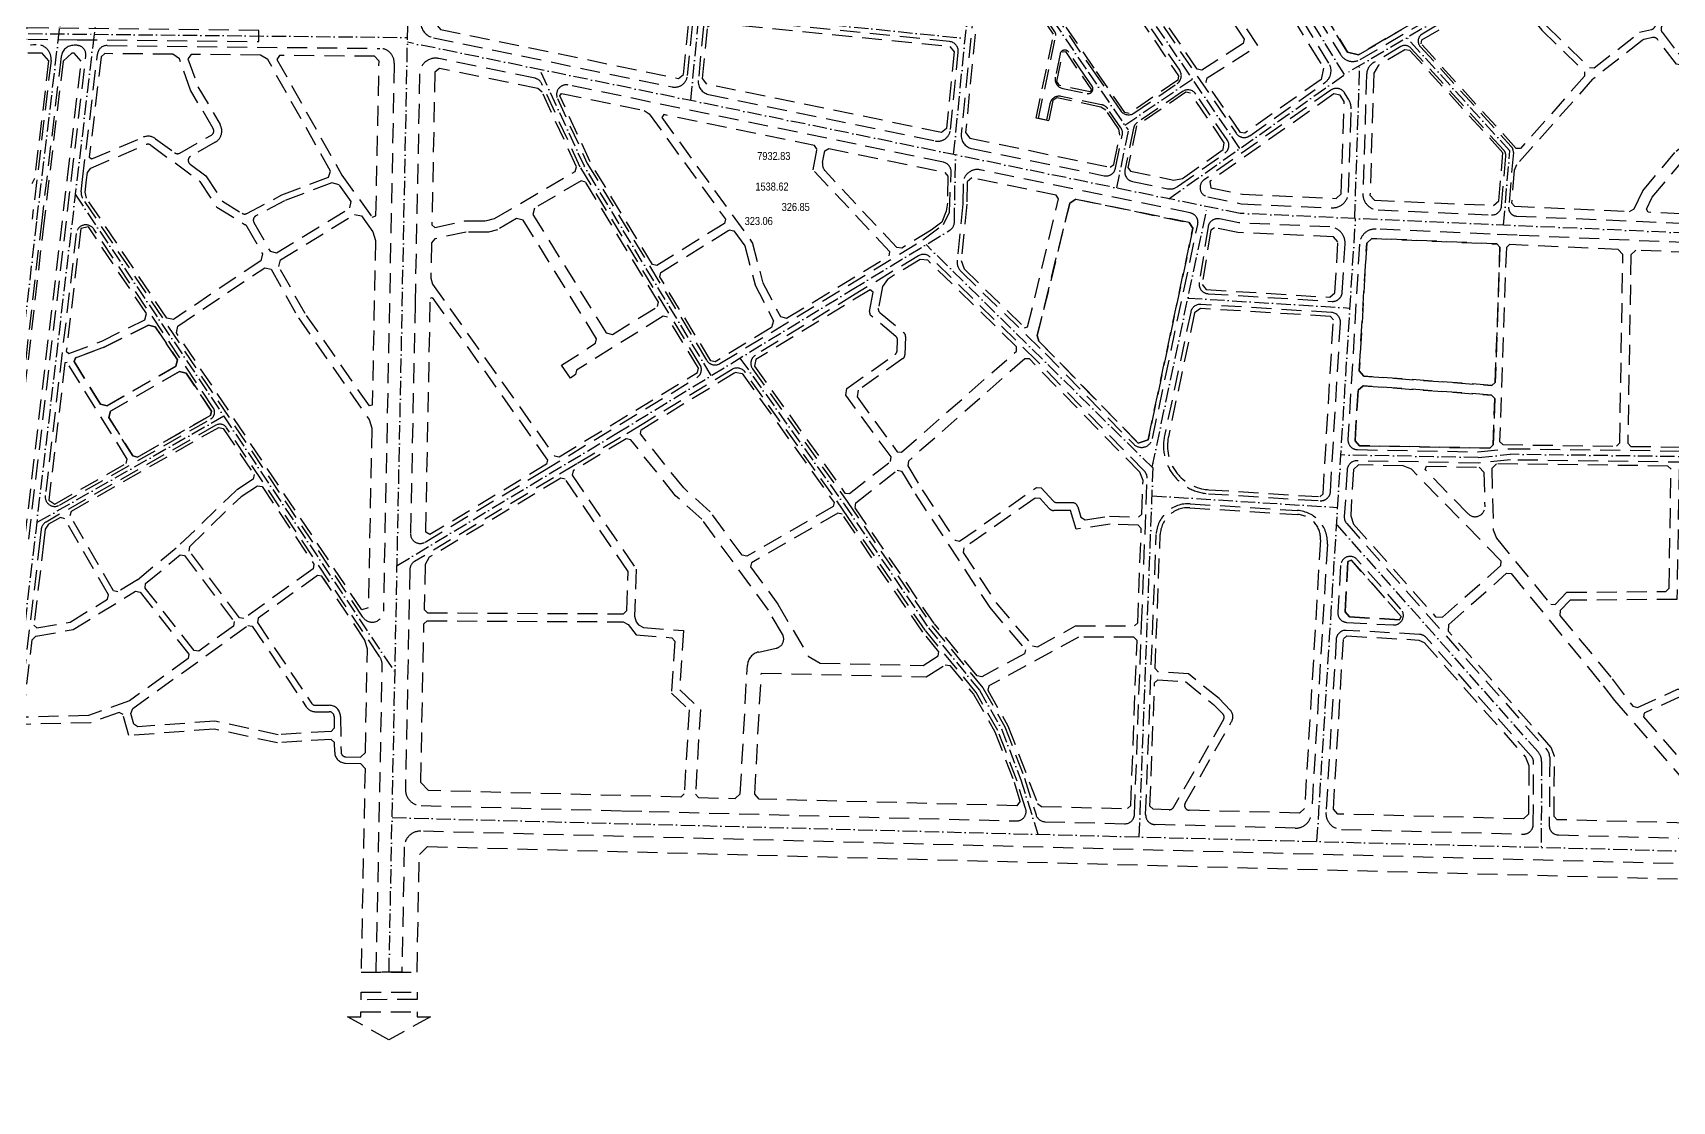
# Model space of a CAD drawing. Header units: metres. Extents: x 563371 to 571261, y 2062953 to 2068466.
# Drawn here: x 569713 to 570737, y 2065749 to 2066417 of the extents above; entities that cross this region are included whole.
import ezdxf
from ezdxf.enums import TextEntityAlignment as Align

# ---------------------------------------------------------------- set-up
doc = ezdxf.new("R2010")
doc.units = ezdxf.units.M
doc.linetypes.add('ACAD_ISO10W100', pattern=[18.5, 12, -3, 0.5, -3])
doc.linetypes.add('HIDDEN', pattern=[0.375, 0.25, -0.125])
for name, color, linetype in [('ghichieudai', 7, 'CONTINUOUS'), ('LogDg phu', 7, 'CONTINUOUS'), ('TimDg', 222, 'CONTINUOUS'), ('ViaHeSphu', 32, 'CONTINUOUS')]:
    doc.layers.add(name, color=color, linetype=linetype)
doc.styles.add('text', font='VHARIALN.ttf')

msp = doc.modelspace()

# ---------------------------------------------------------------- linework, layer by layer
at = {"layer": 'LogDg phu', "linetype": 'HIDDEN', "ltscale": 50}
for points in [[(570440.316, 2066482.374, -0.37088117), (570432.59, 2066483.614), (570369.848, 2066557.899), (570332.441, 2066614.372, -0.12542135), (570331.465, 2066617.17), (570303.485, 2066595.524, 0.39681589), (570302.843, 2066591.46), (570464.583, 2066354.386, 0.41909464), (570473.003, 2066352.868), (570520.043, 2066386.121, 0.39554209), (570522.516, 2066398.183), (570467.125, 2066488.29, 0.41421356), (570454.745, 2066491.244)], [(570951.855, 2066603.054, 0.44903033), (570945.295, 2066609.169), (570932.121, 2066607.93), (570914.381, 2066603.477), (570894.212, 2066593.017), (570836.878, 2066564.04), (570819.454, 2066556.818), (570704.352, 2066489.098), (570580.712, 2066416.355, 0.47600712), (570579.549, 2066408.681), (570636.463, 2066346.11, -0.20888845), (570637.746, 2066342.318), (570634.81, 2066308.117, 0.42638279), (570639.57, 2066302.694), (570934.247, 2066289.645, 0.42027524), (570944.686, 2066299.399)], [(570640.994, 2066513.666), (570635.105, 2066517.547), (570626.068, 2066535.389), (570626.478, 2066542.324), (570610.755, 2066573.365, 0.43853525), (570598.013, 2066576.966), (570478.794, 2066503.68, 0.41421356), (570475.84, 2066491.299), (570529.764, 2066403.578, 0.40725127), (570541.96, 2066400.513), (570657.805, 2066467.976, 0.39718396), (570660.138, 2066475.872)], [(570132.127, 2066497.534, 0.41277045), (570126.763, 2066504.082), (569963.407, 2066520.727, 0.43836601), (569956.8, 2066514.877), (569955.002, 2066424.054, 0.36159077), (569962.986, 2066414.061), (570112.176, 2066383.393, 0.4456509), (570121.75, 2066390.457)], [(570342.68, 2066520.647, 0.41641627), (570334.305, 2066522.197), (570309.932, 2066505.299, 0.21991631), (570307.379, 2066500.959), (570306.783, 2066494.933, 0.17611236), (570307.29, 2066492.946), (570374.68, 2066394.146), (570392.36, 2066368.551, 0.41252045), (570400.678, 2066367.004), (570427.672, 2066385.421, 0.41421356), (570429.247, 2066393.759)], [(569741.363, 2066419.877), (569709.709, 2066420.255, -0.255677), (569641.527, 2066458.625), (569637.076, 2066465.764), (569631.136, 2066462.06), (569635.588, 2066454.921, 0.255677), (569709.625, 2066413.256), (569740.404, 2066412.888), (569853.794, 2066411.725), (569853.865, 2066418.724)], [(570393.423, 2066353.197, 0.20459081), (570392.483, 2066357.815), (570384.225, 2066369.771, 0.19324624), (570380.496, 2066372.238), (570355.202, 2066377.437, 0.41421356), (570348.116, 2066372.768), (570346.022, 2066362.581), (570341.125, 2066363.588), (570351.784, 2066415.445, 0.20305848), (570351.324, 2066417.74), (570342.149, 2066431.191, 0.21232346), (570338.002, 2066433.755), (570307.388, 2066437.924, 0.42498379), (570300.607, 2066432.57), (570292.786, 2066353.585, 0.3840613), (570299.137, 2066344.961), (570382.099, 2066327.907, 0.41421356), (570389.185, 2066332.576)], [(570285.49, 2066411.713), (570138.335, 2066426.57, 0.41538769), (570131.76, 2066421.179), (570128.481, 2066387.344, 0.38346205), (570134.832, 2066378.736), (570276.485, 2066349.617, 0.44502496), (570286.057, 2066356.665), (570290.858, 2066405.152, 0.41364977)], [(570369.733, 2066390.751), (570359.954, 2066405.088, 0.66242958), (570354.537, 2066404.002), (570351.539, 2066389.42, 0.41421356), (570356.208, 2066382.335), (570371.427, 2066379.207, 0.67609998), (570374.499, 2066383.85)], [(570633.036, 2066340.065, 0.20888845), (570631.753, 2066343.857), (570573.738, 2066407.639, 0.35500702), (570567.503, 2066408.584), (570550.489, 2066398.574, 0.25724464), (570546.058, 2066391.104), (570543.691, 2066316.825, 0.41058325), (570553.243, 2066306.517), (570624.114, 2066303.378, 0.40214816), (570630.357, 2066308.859)], [(570129.527, 2066209.872), (570054.706, 2066333.246), (570030.7, 2066385.394, 0.2385355), (570026.457, 2066388.762), (569966.369, 2066401.114, 0.4688716), (569954.357, 2066391.517), (569951.52, 2066248.204), (569948.669, 2066104.152, 0.59003926), (569957.761, 2066098.892), (570031.344, 2066143.166), (570127.514, 2066201.634, 0.41389168)], [(570268.855, 2066287.725), (570281.73, 2066297.406), (570285.428, 2066305.017), (570286.449, 2066330.182, 0.36747196), (570281.662, 2066336.302), (570227.117, 2066347.515), (570047.128, 2066384.513, 0.61481244), (570040.47, 2066376.127), (570059.128, 2066335.595), (570133.785, 2066212.493, 0.41477816), (570142.036, 2066210.48)], [(570523.718, 2066381.371), (570444.523, 2066325.388, 0.65642584), (570446.779, 2066314.612), (570467.738, 2066310.303), (570524.27, 2066307.8, 0.41785111), (570534.707, 2066317.471), (570536.374, 2066369.778, 0.1456575), (570534.921, 2066375.295), (570532.307, 2066379.59, 0.43446002)], [(570457.47, 2066341.921, 0.40934927), (570458.963, 2066350.202), (570439.392, 2066378.889, 0.41421356), (570431.054, 2066380.464), (570402.936, 2066361.282, 0.19474669), (570400.44, 2066357.533), (570395.062, 2066331.368, 0.41421356), (570399.731, 2066324.283), (570421.735, 2066319.76, 0.20741898), (570427.964, 2066321.063)], [(570440.573, 2066297.475, 0.41589778), (570435.911, 2066304.594), (570304.694, 2066331.568, 0.46973546), (570293.883, 2066322.905), (570293.669, 2066310.253), (570290.178, 2066275.19, 0.22832368), (570292.855, 2066267.85), (570345.172, 2066216.904), (570400.399, 2066160.218, 0.59968253), (570412.261, 2066163.654)], [(570532.587, 2066285.264, 0.41848515), (570523.047, 2066295.842), (570466.255, 2066298.357), (570454.126, 2066300.85, 0.42744722), (570446.992, 2066295.916), (570441.451, 2066261.086, 0.44254934), (570447.005, 2066254.155), (570524.443, 2066249.348, 0.41514477), (570530.804, 2066254.984)], [(569825.402, 2066182.848), (569750.772, 2066294.489, 0.69686494), (569739.826, 2066291.86), (569720.414, 2066127.922, 0.61521992), (569729.341, 2066122.002), (569823.719, 2066175.724, 0.43539472)], [(570773.449, 2066249.091), (570772.016, 2066279.36, 0.38764822), (570766.288, 2066285.071), (570640.194, 2066290.654), (570623.209, 2066291.407), (570552.022, 2066294.559, 0.40995484), (570541.597, 2066285.157), (570534.405, 2066163.029, 0.42601342), (570540.283, 2066156.677), (570615.583, 2066155.269), (570635.647, 2066157.264), (570763.584, 2066155.539, 0.39770009), (570769.65, 2066161.117), (570772.103, 2066195.994)], [(570408.924, 2066138.766, 0.20533401), (570407.226, 2066143.18), (570340.222, 2066211.954), (570273.397, 2066277.028, 0.34200893), (570266.095, 2066277.857), (570226.477, 2066253.783), (570164.19, 2066215.722, 0.43502536), (570162.431, 2066207.12), (570221.471, 2066124.253), (570274.579, 2066046.458), (570306.226, 2066007.781), (570320.111, 2065983.434), (570332.34, 2065951.272), (570339.517, 2065928.361, 0.32070712), (570345.087, 2065924.157), (570394.844, 2065922.87, 0.41074497), (570400.994, 2065928.641), (570405.475, 2066047.378)], [(570529.687, 2066236.017, 0.41328297), (570524.07, 2066242.358), (570442.378, 2066247.429, 0.37192847), (570436.136, 2066242.682), (570419.764, 2066165.298, 0.45758557), (570447.234, 2066129.147), (570517.102, 2066124.76, 0.41535452), (570523.468, 2066130.395)], [(570302.089, 2066004.941), (570270.284, 2066043.812), (570222.172, 2066114.358), (570212.338, 2066128.454), (570157.662, 2066205.197, 0.39370359), (570149.647, 2066206.836), (570094.417, 2066173.087), (570079.83, 2066164.17), (570052.522, 2066147.739), (570037.932, 2066138.961), (569951.13, 2066086.733, 0.25783058), (569948.225, 2066081.71), (569945.507, 2065944.435, 0.41243747), (569955.246, 2065934.241), (570080.71, 2065930.995), (570097.706, 2065930.556), (570327.127, 2065924.621, 0.51433774), (570333.008, 2065932.413), (570327.631, 2065949.578), (570315.63, 2065981.152)], [(570940.699, 2066130.51, 0.41576768), (570934.811, 2066136.65), (570889.75, 2066137.475), (570778.595, 2066144.299), (570765.625, 2066148.51), (570635.947, 2066150.259), (570615.865, 2066148.262), (570540.02, 2066149.681, 0.40164482), (570533.92, 2066144.052), (570532.114, 2066114.865, 0.19901869), (570533.607, 2066110.52), (570658.927, 2065968.785, -0.18466698), (570660.432, 2065964.772), (570660.156, 2065921.892, 0.40853412), (570666.001, 2065915.855), (570763.165, 2065913.342), (570784.115, 2065912.8), (570927.452, 2065909.092, 0.41487524), (570935.657, 2065916.901)], [(570501.399, 2065920.113), (570413.839, 2065922.378, -0.41769068), (570407.998, 2065928.602), (570414.603, 2066103.642, -0.42155257), (570435.842, 2066122.849), (570502.819, 2066118.643, -0.41307353), (570521.531, 2066097.507), (570511.64, 2065929.522, -0.40459391)], [(570540.253, 2066087.907, 0.66911006), (570529.769, 2066084.285), (570528.048, 2066055.061, 0.41512632), (570533.703, 2066048.718), (570562.693, 2066047.101, 0.66612301), (570567.522, 2066057.066)], [(570583.337, 2066039.179, 0.20039156), (570579.177, 2066041.196), (570533.373, 2066043.75, 0.41330139), (570527.05, 2066038.112), (570520.68, 2065929.947, 0.42389909), (570530.405, 2065919.363), (570644.004, 2065916.424, 0.41991591), (570650.159, 2065922.384), (570650.407, 2065961.013, 0.18466698), (570648.903, 2065965.026)]]:
    msp.add_lwpolyline(points, format="xyb", close=True, dxfattribs=at)
for points in [[(569632.618, 2066453.069, 0.27060511), (569714.72, 2066409.838, -0.46255996), (569724.052, 2066399.784), (569712.27, 2066300.672)], [(569710.152, 2066100.79), (569736.863, 2066326.366), (569745.839, 2066402.672, 0.44591594), (569739.941, 2066409.373), (569738.421, 2066409.388, 0.38285778), (569730.397, 2066402.333), (569718.23, 2066299.975), (569683.738, 2066000.435)], [(569918.889, 2066051.995), (569743.873, 2066313.807, -0.17864419), (569742.903, 2066317.847), (569743.815, 2066325.549), (569753.03, 2066403.881, -0.38320629), (569759.049, 2066409.18), (569929.581, 2066407.46, -0.41706037), (569938.488, 2066398.283), (569931.707, 2066055.746, -0.7339282), (569918.889, 2066051.995)], [(570925.116, 2065893.148), (569955.051, 2065918.24, 0.41599189), (569944.794, 2065908.442), (569943.244, 2065830.102), (569927.24, 2065830.094), (569931.031, 2066021.598, 0.1534503), (569929.347, 2066027.354), (569833.759, 2066170.346, 0.39334496), (569827.129, 2066171.913), (569720.921, 2066111.456, 0.23822148), (569717.93, 2066106.947), (569717.104, 2066099.967), (569696.712, 2065927.754)]]:
    msp.add_lwpolyline(points, format="xyb", dxfattribs=at)
msp.add_lwpolyline([(570427.964, 2066321.063), (570457.47, 2066341.921)], dxfattribs=at)
for points in [[(569917.744, 2065817.707), (569952.752, 2065817.724), (569952.826, 2065812.954), (569917.747, 2065812.934)], [(569952.795, 2065802.161), (569961.149, 2065802.165), (569935.223, 2065787.83), (569909.362, 2065802.137), (569917.716, 2065802.141), (569917.714, 2065805.324), (569952.794, 2065805.344)]]:
    msp.add_lwpolyline(points, close=True, dxfattribs=at)
at = {"layer": 'TimDg', "linetype": 'ACAD_ISO10W100', "ltscale": 0.75}
for p, q in [((569813.196, 2066941.236), (569751.081, 2066416.261)), ((569935.242, 2065830.098), (569953.793, 2066767.218)), ((570532.192, 2066391.035), (570373.669, 2066648.914)), ((570466.853, 2066344.847), (570288.807, 2066605.824)), ((570831.688, 2066567.536), (570532.906, 2066391.54)), ((570123.757, 2066374.887), (570139.692, 2066539.311)), ((570288.035, 2066341.118), (570305.55, 2066518.001)), ((570303.143, 2066493.701), (570372.199, 2066392.459)), ((569750.962, 2066416.262), (569693.584, 2065928.124)), ((570635.577, 2066343.368), (570571.229, 2066414.113)), ((570466.996, 2066304.33), (569946.747, 2066411.273)), ((570057.281, 2066333.777), (570029.343, 2066394.295)), ((570372.214, 2066392.437), (570396.988, 2066356.572)), ((570538.689, 2066301.155), (570541.735, 2066396.74)), ((570394.977, 2066359.483), (570437.211, 2066388.297)), ((570422.481, 2066313.481), (570532.906, 2066391.54)), ((570396.989, 2066355.64), (570389.707, 2066320.218)), ((570288.474, 2066298.825), (570289.187, 2066340.881)), ((570631.601, 2066297.041), (570635.577, 2066343.368)), ((570136.574, 2066202.949), (570057.097, 2066334.124)), ((569739.202, 2066316.295), (569938.952, 2066017.484)), ((570412.043, 2066145.714), (570446.493, 2066308.545)), ((570954.796, 2066282.729), (570466.996, 2066304.33)), ((570515.037, 2065911.758), (570539.131, 2066301.136)), ((570224.656, 2066256.771), (570285.591, 2066293.799)), ((570412.665, 2066145.102), (570270.762, 2066284.788)), ((570077.674, 2066166.958), (570224.656, 2066256.771)), ((570434.409, 2066251.43), (570535.667, 2066245.145)), ((569831.959, 2066177.538), (569715.051, 2066110.991)), ((569940.274, 2066084.285), (570077.674, 2066166.958)), ((570403.968, 2065914.631), (570412.829, 2066149.425)), ((570615.724, 2066151.766), (570529.988, 2066153.369)), ((570615.724, 2066151.766), (570635.797, 2066153.762)), ((570766.202, 2066152.003), (570635.797, 2066153.762)), ((570412.014, 2066127.852), (570527.958, 2066120.571)), ((570653.155, 2065967.765), (570527.31, 2066110.094)), ((570655.412, 2065961.746), (570655.067, 2065908.136)), ((569937.154, 2065926.706), (570945.775, 2065900.616))]:
    msp.add_line(p, q, dxfattribs=at)
msp.add_lwpolyline([(569680.758, 2066000.785), (569715.25, 2066300.323), (569743.368, 2066536.872), (569754.943, 2066636.132, 0.12935629), (569747.781, 2066686.516), (569675.006, 2066859.377, -0.01017756)], format="xyb", dxfattribs=at)
for points in [[(570129.148, 2066430.513), (570295.226, 2066413.745)], [(569709.667, 2066416.756), (569750.962, 2066416.262), (569946.807, 2066414.287)], [(570154.521, 2066213.915), (570219.532, 2066122.665), (570272.288, 2066045.31), (570304.158, 2066006.361), (570317.898, 2065982.221), (570329.995, 2065950.397), (570340.685, 2065916.268)]]:
    msp.add_lwpolyline(points, dxfattribs=at)
for centre, radius, start, end in [((570282.475, 2066298.927), 6, 301.285386, 359.028435), ((570646.412, 2065961.803), 9, 359.631492, 41.482563)]:
    msp.add_arc(centre, radius, start, end, dxfattribs=at)
at = {"layer": 'ViaHeSphu', "linetype": 'HIDDEN', "ltscale": 50}
for points in [[(570656.861, 2066477.39), (570654.831, 2066470.405), (570541.002, 2066403.435), (570534.074, 2066405.159), (570479.935, 2066493.23), (570481.576, 2066500.108), (570601.782, 2066574.001), (570608.321, 2066572.169), (570656.861, 2066477.39)], [(570310.091, 2066502.976), (570336.702, 2066521.425), (570339.473, 2066520.912), (570428.591, 2066390.285), (570428.066, 2066387.505), (570397.789, 2066366.849), (570395, 2066367.368), (570375.917, 2066394.995), (570310.226, 2066491.303), (570309.296, 2066494.946), (570310.091, 2066502.976)], [(570460.673, 2066490.193), (570510.856, 2066408.557)], [(570510.856, 2066408.557), (570519.078, 2066395.182), (570517.643, 2066388.098), (570470.005, 2066354.423), (570467.245, 2066354.92), (570445.878, 2066386.238), (570446.436, 2066388.968), (570478.034, 2066409.164), (570442.732, 2066463.708)], [(569709.523, 2066404.757), (569718.113, 2066404.654), (569722.523, 2066399.629), (569713.788, 2066326.15), (569712.054, 2066322.839)], [(570060.874, 2066336.587), (570041.893, 2066377.819), (570043.015, 2066379.233), (570094.746, 2066368.6), (570097.876, 2066366.575), (570145.383, 2066300.768), (570144.856, 2066298.089), (570102.53, 2066271.742), (570099.795, 2066272.396), (570060.927, 2066336.486)], [(570901.059, 2066356.606), (570932.032, 2066356.563), (570933.985, 2066354.56), (570932.667, 2066298.723), (570929.599, 2066295.856), (570722.005, 2066305.049), (570720.869, 2066306.942), (570724.5, 2066314.547), (570744.371, 2066338.216), (570798.247, 2066380.738), (570801.056, 2066380.408), (570815.032, 2066362.7), (570817.205, 2066349.553), (570823.103, 2066338.68), (570846.744, 2066346.199), (570861.063, 2066348.646)], [(570168.684, 2066261.45), (570179.742, 2066239.877), (570183.673, 2066238.768), (570247.798, 2066277.827), (570248.139, 2066280.328), (570200.179, 2066331.567), (570202.72, 2066344.362), (570201.15, 2066346.727), (570106.885, 2066366.104), (570105.702, 2066364.276), (570162.216, 2066285.994)], [(569783.646, 2066241.714), (569747.404, 2066295.928), (569742.691, 2066294.797), (569733.614, 2066218.139), (569735.255, 2066216.847), (569755.734, 2066224.422), (569782.63, 2066237.877), (569783.646, 2066241.714)], [(570163.892, 2066259.839), (570175.46, 2066237.269), (570174.267, 2066233.039), (570139.022, 2066211.572), (570136.277, 2066212.241), (570104.463, 2066264.7), (570105.123, 2066267.467), (570147.79, 2066294.026), (570150.658, 2066293.461), (570157.512, 2066283.968), (570163.968, 2066259.64)], [(570162.06, 2066286.323), (570168.608, 2066261.65)], [(570770.953, 2066248.937), (570769.629, 2066276.923), (570767.536, 2066279.009), (570714.181, 2066281.372), (570711.136, 2066278.505), (570709.237, 2066160.772), (570711.204, 2066158.745), (570764.925, 2066158.021), (570767.065, 2066159.989), (570769.612, 2066196.215)], [(569771.729, 2066150.731), (569734.048, 2066211.17), (569732.755, 2066210.881), (569722.597, 2066125.095), (569726.354, 2066122.603), (569771.048, 2066148.045), (569771.729, 2066150.731)], [(569778.078, 2066075.336), (569765.831, 2066067.824), (569763.129, 2066068.512), (569736.1, 2066115.493), (569736.84, 2066118.216), (569828.807, 2066170.566), (569831.657, 2066169.893), (569850.926, 2066141.067), (569850.37, 2066138.3), (569839.634, 2066131.19)], [(570275.895, 2066048.008), (570226.427, 2066120.542), (570226.873, 2066123.429), (570252.821, 2066143.794), (570255.427, 2066143.316), (570264.072, 2066128.978), (570310.573, 2066057.963), (570332.825, 2066031.648), (570332.359, 2066029.166), (570305.694, 2066014.692), (570302.67, 2066015.286), (570276.127, 2066047.725)], [(569804.839, 2066097.525), (569839.706, 2066131.247)], [(569842.856, 2066127.326), (569853.149, 2066134.143), (569855.928, 2066133.584), (569888.348, 2066085.087), (569887.836, 2066082.256), (569844.583, 2066051.117), (569841.759, 2066051.548), (569810.457, 2066093.242), (569810.694, 2066096.232), (569842.784, 2066127.269)], [(569778.136, 2066075.377), (569804.811, 2066097.499)], [(569921.736, 2066032.051), (569920.129, 2066037.545), (569894.463, 2066075.939)], [(570693.952, 2066009.124), (570700.886, 2065999.916), (570765.878, 2065924.99), (570764.844, 2065922.802), (570665.178, 2065925.38), (570663.192, 2065927.432), (570663.435, 2065965.194), (570661.467, 2065970.442), (570597.218, 2066043.106), (570597.472, 2066047.348), (570633.536, 2066079.447), (570636.301, 2066079.232), (570693.952, 2066009.124)], [(569959.093, 2066049.716), (570081.49, 2066049.091), (570084.695, 2066047.484), (570089.689, 2066040.862), (570111.854, 2066039.147), (570113.724, 2066036.996), (570111.709, 2066004.533), (570122.741, 2065994.076), (570119.692, 2065941.49), (570117.577, 2065939.545), (569959.994, 2065943.621), (569955.094, 2065948.749), (569957.054, 2066047.726), (569959.093, 2066049.716)], [(570167.873, 2066017.076), (570270.931, 2066014.772), (570282.762, 2066022.269), (570285.718, 2066021.791), (570300.435, 2066003.805), (570313.815, 2065980.297), (570325.741, 2065948.923), (570329.506, 2065936.902), (570327.404, 2065934.117), (570166.566, 2065938.278), (570163.731, 2065941.351), (570167.873, 2066017.076)]]:
    msp.add_lwpolyline(points, dxfattribs=at)
for points in [[(570654.831, 2066470.405), (570656.861, 2066477.39), (570608.321, 2066572.169), (570601.782, 2066574.001), (570481.576, 2066500.108), (570479.935, 2066493.23), (570534.074, 2066405.159), (570541.002, 2066403.435)], [(570469.474, 2066413.187), (570468.875, 2066410.431), (570443.053, 2066393.926), (570440.241, 2066394.501), (570413.262, 2066434.047), (570413.817, 2066436.781), (570440.649, 2066454.044), (570443.417, 2066453.447)], [(570632.43, 2066443.302), (570635.443, 2066442.788), (570655.597, 2066418.884), (570682.142, 2066392.898), (570682.242, 2066390.004), (570642.217, 2066344.969), (570639.542, 2066344.954), (570580.136, 2066410.265), (570580.514, 2066412.758)], [(570298.071, 2066351.305), (570385.756, 2066333.281), (570388.118, 2066334.837), (570391.938, 2066353.422), (570391.204, 2066357.027), (570383.1, 2066368.759), (570380.005, 2066370.807), (570352.451, 2066376.472), (570350.089, 2066374.915), (570347.492, 2066362.279), (570339.655, 2066363.89), (570350.443, 2066416.369), (570339.782, 2066431.999), (570305.533, 2066436.663), (570303.355, 2066434.942), (570295.428, 2066354.895)], [(570134.25, 2066420.952), (570137.524, 2066423.637), (570285.681, 2066408.678), (570288.37, 2066405.391), (570283.61, 2066357.324), (570280.376, 2066354.943), (570133.77, 2066385.08), (570131.121, 2066388.67)], [(569866.724, 2066403.094), (569865.193, 2066400.508), (569905.771, 2066328.242), (569924.678, 2066302.001), (569927.095, 2066302.755), (569929.01, 2066399.466), (569926.069, 2066402.496)], [(570357.846, 2066405.516), (570374.161, 2066381.597), (570373.329, 2066380.347), (570354.062, 2066384.308), (570352.505, 2066386.669), (570356.316, 2066405.209)], [(570551.061, 2066312.619), (570625.382, 2066309.328), (570628.635, 2066312.184), (570631.213, 2066342.221), (570573.092, 2066406.12), (570570.022, 2066406.585), (570553.507, 2066396.869), (570550.588, 2066391.972), (570548.159, 2066315.75)], [(569966.877, 2066394.885), (569963.879, 2066392.489), (569961.992, 2066297.179), (569963.908, 2066295.599), (569982.661, 2066299.625), (569995.598, 2066299.632), (570001.188, 2066301.147), (570051.537, 2066330.586), (570052.427, 2066333.412), (570030.949, 2066380.069), (570028.154, 2066382.288)], [(570425.551, 2066325.101), (570430.939, 2066326.228), (570456.388, 2066344.218), (570457.147, 2066348.428), (570435.918, 2066379.546), (570433.138, 2066380.071), (570402.276, 2066359.016), (570396.934, 2066333.025), (570398.49, 2066330.663)], [(570529.619, 2066378.236), (570525.61, 2066379.067), (570448.007, 2066324.21), (570448.822, 2066320.317), (570468.479, 2066316.276), (570527.083, 2066313.681), (570530.175, 2066316.547), (570532.015, 2066374.299)], [(570070.815, 2066229.653), (570074.938, 2066228.686), (570102.888, 2066246.084), (570103.548, 2066248.851), (570058.008, 2066323.944), (570055.244, 2066324.644), (570026.198, 2066307.662), (570025.184, 2066303.594)], [(570352.063, 2066315.705), (570299.394, 2066326.532), (570296.404, 2066324.136), (570296.167, 2066310.107), (570292.653, 2066274.811), (570294.505, 2066269.733), (570332.372, 2066232.859), (570334.274, 2066233.407), (570353.553, 2066313.358)], [(570353.553, 2066313.358), (570352.063, 2066315.705), (570299.394, 2066326.532), (570296.404, 2066324.136), (570296.167, 2066310.107), (570292.653, 2066274.811), (570294.505, 2066269.733), (570332.372, 2066232.859), (570334.274, 2066233.407)], [(570435.193, 2066298.617), (570437.511, 2066295.078), (570409.513, 2066162.741), (570403.35, 2066160.772), (570341.207, 2066224.556), (570340.287, 2066227.932), (570360.559, 2066310.776), (570364.354, 2066313.178)], [(570437.511, 2066295.078), (570435.193, 2066298.617), (570364.354, 2066313.178), (570360.559, 2066310.776), (570340.287, 2066227.932), (570341.207, 2066224.556), (570403.35, 2066160.772), (570409.513, 2066162.741)], [(569866.318, 2066271.107), (569867.404, 2066275.29), (569913.635, 2066303.657), (569917.945, 2066302.792), (569925.098, 2066292.865), (569926.792, 2066287.431), (569924.756, 2066184.565), (569922.984, 2066184.029), (569882.824, 2066241.789)], [(570038.594, 2066152.737), (570041.458, 2066152.146), (570127.919, 2066204.809), (570128.59, 2066207.56), (570109.253, 2066239.445), (570106.518, 2066240.098), (570052.39, 2066206.405), (570051.749, 2066203.65), (570048.702, 2066201.299), (570043.063, 2066209.457), (570064.271, 2066223.122), (570064.902, 2066225.907), (570019.139, 2066300.06), (570014.974, 2066301.099), (570003.085, 2066294.148), (569997.496, 2066292.633), (569983.406, 2066292.626), (569963.765, 2066288.409), (569961.77, 2066285.989), (569961.331, 2066263.785), (569962.448, 2066260.154)], [(570528.159, 2066286.607), (570525.338, 2066289.735), (570465.513, 2066292.384), (570450.954, 2066295.377), (570448.681, 2066293.804), (570443.285, 2066259.883), (570445.807, 2066256.734), (570523.112, 2066251.935), (570526.282, 2066254.744)], [(570549.316, 2066288.673), (570627.44, 2066285.213), (570629.369, 2066283.126), (570626.446, 2066198.657), (570624.383, 2066196.803), (570544.249, 2066202.619), (570541.433, 2066205.831), (570546.143, 2066285.811)], [(570629.369, 2066283.126), (570627.44, 2066285.213), (570549.316, 2066288.673), (570546.143, 2066285.811), (570541.433, 2066205.831), (570544.249, 2066202.619), (570624.383, 2066196.803), (570626.446, 2066198.657)], [(570629.176, 2066161.851), (570631.106, 2066159.825), (570702.205, 2066158.867), (570704.237, 2066160.839), (570706.139, 2066278.727), (570703.19, 2066281.859), (570635.432, 2066284.859), (570633.365, 2066282.949)], [(570706.139, 2066278.727), (570703.19, 2066281.859), (570635.432, 2066284.859), (570633.365, 2066282.949), (570629.176, 2066161.851), (570631.106, 2066159.825), (570702.205, 2066158.867), (570704.237, 2066160.839)], [(570769.605, 2066196.114), (570770.947, 2066249.064), (570769.629, 2066276.923), (570767.536, 2066279.009), (570714.181, 2066281.372), (570711.136, 2066278.505), (570709.237, 2066160.772), (570711.204, 2066158.745), (570764.925, 2066158.021), (570767.065, 2066159.989)], [(569922.815, 2066175.514), (569924.468, 2066170.051), (569922.246, 2066057.778), (569918.217, 2066056.599), (569802.469, 2066229.75), (569803.292, 2066233.917), (569857.559, 2066270.379), (569861.52, 2066269.438), (569878.62, 2066239.069)], [(569958.188, 2066105.03), (569961.085, 2066251.375), (569962.281, 2066251.743), (570034.279, 2066150.178), (570033.722, 2066147.515), (569960.699, 2066103.577)], [(569754.949, 2066185.206), (569738.447, 2066211.675), (569739.265, 2066214.066), (569757.328, 2066220.746), (569784.871, 2066234.525), (569789.221, 2066233.374), (569803.012, 2066212.744), (569802.076, 2066208.758), (569759.139, 2066184.152)], [(569803.012, 2066212.744), (569789.221, 2066233.374), (569784.871, 2066234.525), (569757.328, 2066220.746), (569739.265, 2066214.066), (569738.447, 2066211.675), (569754.949, 2066185.206), (569759.139, 2066184.152), (569802.076, 2066208.758)], [(569804.304, 2066205.425), (569808.574, 2066204.422), (569824.419, 2066180.72), (569823.792, 2066178.068), (569778.004, 2066152.004), (569775.208, 2066152.711), (569760.241, 2066176.718), (569761.257, 2066180.755)], [(569808.574, 2066204.422), (569804.304, 2066205.425), (569761.257, 2066180.755), (569760.241, 2066176.718), (569775.208, 2066152.711), (569778.004, 2066152.004), (569823.792, 2066178.068), (569824.419, 2066180.72)], [(570212.699, 2066121.07), (570158.77, 2066090.047), (570155.854, 2066090.662), (570135.927, 2066117.851), (570119.389, 2066132.711), (570092.288, 2066166.532), (570092.744, 2066169.135), (570151.602, 2066205.1), (570155.902, 2066204.221), (570213.272, 2066123.696)], [(570626.101, 2066188.659), (570625.095, 2066159.591), (570623.026, 2066157.63), (570541.687, 2066159.151), (570538.864, 2066162.202), (570540.728, 2066193.851), (570543.896, 2066196.629), (570624.175, 2066190.803)], [(570626.101, 2066188.659), (570624.175, 2066190.803), (570543.896, 2066196.629), (570540.728, 2066193.851), (570538.864, 2066162.202), (570541.687, 2066159.151), (570623.026, 2066157.63), (570625.095, 2066159.591)], [(570540.982, 2066147.162), (570537.806, 2066144.223), (570536.109, 2066115.414), (570537.92, 2066110.172), (570589.139, 2066052.244), (570593.375, 2066051.982), (570629.963, 2066084.271), (570630.066, 2066087.025), (570574.001, 2066144.438), (570568.905, 2066146.64)], [(570663.773, 2066059.975), (570671.183, 2066067.557), (570732.984, 2066068.054), (570735.018, 2066070.07), (570736.309, 2066144.405), (570734.343, 2066146.432), (570627.223, 2066147.877), (570624.296, 2066144.918), (570625.223, 2066106.635), (570627.201, 2066101.319), (570661.105, 2066060.09)], [(570042.485, 2066138.783), (569960.419, 2066089.404), (569957.789, 2066084.858), (569957.232, 2066056.725), (569959.192, 2066054.715), (570081.673, 2066054.09), (570083.747, 2066056.079), (570084.642, 2066080.53), (570045.326, 2066138.162)], [(570178.22, 2066060.146), (570197.154, 2066027.686), (570204.672, 2066023.255), (570268.971, 2066021.817), (570278.296, 2066027.726), (570278.719, 2066030.345), (570268.681, 2066042.613), (570218.428, 2066116.297), (570215.568, 2066116.952), (570161.744, 2066085.989), (570161.193, 2066083.379)], [(569719.587, 2066099.673), (569713.349, 2066046.992), (569715.084, 2066045.346), (569736.018, 2066048.953), (569759.26, 2066063.207), (569759.967, 2066065.987), (569732.623, 2066113.515), (569729.888, 2066114.259), (569722.432, 2066110.015), (569720.459, 2066107.039)], [(569816.326, 2066030.774), (569813.468, 2066031.179), (569782.859, 2066070.201), (569783.164, 2066073.051), (569804.704, 2066090.915), (569807.444, 2066090.592), (569838.512, 2066049.21), (569838.09, 2066046.442)], [(570534.423, 2066086.778), (570536.587, 2066087.525), (570567.561, 2066052.493), (570566.553, 2066050.413), (570535.389, 2066052.15), (570532.57, 2066055.312)], [(570536.587, 2066087.525), (570534.423, 2066086.778), (570532.57, 2066055.312), (570535.389, 2066052.15), (570566.553, 2066050.413), (570567.561, 2066052.493)], [(569706.773, 2065991.462), (569712.265, 2066037.841), (569714.471, 2066040.166), (569737.814, 2066044.188), (569776.866, 2066068.14), (569779.805, 2066067.612), (569810.219, 2066028.84), (569809.83, 2066026.098), (569773.173, 2065999.708), (569747.411, 2065990.48), (569708.538, 2065989.525)], [(570875.171, 2066007.368), (570869.728, 2066001.969), (570741.428, 2066001.908), (570719.52, 2065992.041), (570719.006, 2065989.709), (570776.012, 2065923.99), (570779.322, 2065922.427), (570920.697, 2065918.77), (570923.766, 2065921.692), (570927.31, 2066071.795), (570925.359, 2066073.713), (570902.22, 2066072.774), (570877.612, 2066066.262), (570875.661, 2066063.751)], [(570321.981, 2065984.145), (570340.441, 2065935.58), (570342.91, 2065933.716), (570396.63, 2065932.326), (570398.705, 2065934.273), (570402.6, 2066037.493), (570400.676, 2066039.49), (570366.011, 2066039.469), (570310.075, 2066009.105), (570309.306, 2066006.413)], [(570582.051, 2066036.105), (570645.428, 2065964.427), (570647.396, 2065959.179), (570647.201, 2065928.845), (570644.182, 2065925.923), (570528.12, 2065928.925), (570525.309, 2065931.995), (570531.571, 2066038.341), (570533.685, 2066040.227), (570578.729, 2066037.715)]]:
    msp.add_lwpolyline(points, close=True, dxfattribs=at)
for points in [[(569964.48, 2066422.891), (569967.36, 2066419.287), (570116.072, 2066388.717), (570119.3, 2066391.099), (570126.479, 2066465.174), (570123.788, 2066467.817), (570042.16, 2066458.42, -0.4775219), (570027.734, 2066472.589), (570031.339, 2066509.785), (570029.542, 2066511.978), (569969.356, 2066518.111), (569966.312, 2066515.415)], [(570460.811, 2065993.946), (570453.851, 2066001.066), (570434.722, 2066016.66), (570415.857, 2066017.76), (570413.936, 2066019.875), (570417.102, 2066103.548, -0.42155257), (570435.686, 2066120.353), (570503.152, 2066116.117, -0.41307353), (570517.186, 2066100.265), (570507.305, 2065932.467), (570504.117, 2065929.546), (570435.24, 2065931.328, -0.56679125), (570432.71, 2065935.811), (570461.735, 2065986.783, 0.33465669)]]:
    msp.add_lwpolyline(points, format="xyb", close=True, dxfattribs=at)
for points in [[(570776.456, 2066421.282), (570799.152, 2066420.555), (570828.173, 2066438.067), (570828.892, 2066441.979), (570769.329, 2066518.096), (570761.938, 2066519.498), (570703.116, 2066484.89), (570702.387, 2066482.141), (570721.552, 2066448.705), (570731.839, 2066427.866, -0.19997947), (570731.986, 2066425.563), (570730.188, 2066420.33, 0.2526136), (570730.653, 2066417.518), (570740.725, 2066404.507, 0.36827226), (570744.534, 2066403.71), (570776.967, 2066421.404)], [(570718.02, 2066446.823), (570698.939, 2066480.113), (570696.221, 2066480.834), (570639.374, 2066447.388), (570638.94, 2066444.845), (570658.532, 2066421.608), (570685.252, 2066395.451), (570688.256, 2066395.285), (570716.621, 2066417.503), (570724.103, 2066419.253, 0.25804182), (570726.257, 2066421.199), (570727.662, 2066425.287, 0.19997947), (570727.515, 2066427.59), (570718.02, 2066446.823)], [(570687.287, 2066388.154), (570639.799, 2066334.723), (570638.3, 2066331.235), (570636.549, 2066310.834), (570638.376, 2066308.753), (570710.412, 2066305.563), (570713.272, 2066307.279), (570718.567, 2066318.366), (570739.471, 2066343.267), (570799.017, 2066390.263), (570799.777, 2066393.331), (570790.567, 2066414.129, 0.28806572), (570787.92, 2066415.912), (570778.744, 2066416.206, 0.13364682), (570777.211, 2066415.841), (570742.7, 2066397.014), (570739.72, 2066397.638), (570727.703, 2066413.16, 0.29344057), (570724.648, 2066414.245), (570719.48, 2066413.037, 0.10912397), (570718.314, 2066412.477), (570687.418, 2066388.277)], [(569908.099, 2065960.713, -0.40149952), (569901.287, 2065967.591), (569901.185, 2065973.596), (569899.153, 2065975.497), (569880.677, 2065974.593), (569865.54, 2065973.379), (569825.954, 2065982.009), (569772.61, 2065977.93), (569769.032, 2065991.096), (569766.624, 2065992.354), (569748.851, 2065986.014), (569708.003, 2065985.01), (569705.768, 2065982.975), (569699.195, 2065927.46), (569687.278, 2065928.871), (569707.67, 2066101.084), (569734.38, 2066326.659), (569742.933, 2066399.371), (569738.518, 2066404.387), (569737.134, 2066404.401), (569731.573, 2066399.521), (569719.719, 2066299.8), (569685.227, 2066000.26), (569653.816, 2065738.232)], [(569789.426, 2066350.996), (569801.291, 2066342.225, 0.29650364), (569804.556, 2066342.029), (569824.233, 2066353.202, 0.41785184), (569825.342, 2066357.325), (569811.293, 2066381.367), (569804.254, 2066400.912), (569800.237, 2066403.764), (569757.586, 2066404.195), (569755.352, 2066402.228), (569747.978, 2066339.539), (569749.585, 2066338.335), (569781.539, 2066351.925, -0.26566383), (569789.426, 2066350.996)], [(569826.702, 2066348.854), (569811.271, 2066340.092, 0.5426104), (569810.969, 2066335.071), (569820.757, 2066327.836), (569831.127, 2066311.977), (569843.426, 2066304.377, 0.26650362), (569846.411, 2066304.28), (569868.264, 2066315.89), (569897.343, 2066326.978), (569898.678, 2066330.663), (569859.426, 2066400.567), (569854.957, 2066403.213), (569811.571, 2066403.65), (569809.587, 2066400.858), (569815.841, 2066383.493), (569829.659, 2066359.847, -0.41785184), (569826.702, 2066348.854)], [(569786.453, 2066346.975), (569817.064, 2066324.348), (569827.551, 2066308.309), (569845.425, 2066297.265, -0.12682093), (569846.462, 2066296.185), (569856.116, 2066279.037), (569855.098, 2066274.749), (569800.513, 2066238.074), (569796.356, 2066238.895), (569746.255, 2066313.843), (569745.378, 2066317.492), (569746.298, 2066325.257), (569746.838, 2066329.847), (569748.912, 2066332.616), (569783.496, 2066347.324, -0.26566383), (569786.453, 2066346.975)], [(570206.183, 2066336.13), (570207.617, 2066343.356), (570209.966, 2066344.915), (570282.588, 2066329.986), (570284.462, 2066327.658), (570284.176, 2066310.755), (570283.451, 2066305.778), (570280.694, 2066298.817), (570274.021, 2066293.799), (570255.576, 2066282.565), (570252.501, 2066282.984), (570207.687, 2066330.862, -0.24163596), (570206.183, 2066336.13)], [(569850.83, 2066298.619), (569860.92, 2066280.696), (569864.949, 2066279.651), (569910.704, 2066307.725), (569911.507, 2066311.728), (569904.008, 2066322.136), (569899.451, 2066323.501), (569869.921, 2066312.241), (569852.037, 2066302.74, 0.42138), (569850.83, 2066298.619)], [(570242.026, 2066242.192), (570256.958, 2066229.731, -0.233003), (570258.034, 2066227.306), (570257.573, 2066215.878, -0.233003), (570256.306, 2066213.548), (570228.324, 2066193.79), (570227.649, 2066189.641), (570252.829, 2066155.34), (570255.514, 2066155.05), (570327.302, 2066218.263), (570327.37, 2066220.98), (570271.859, 2066275.035), (570267.146, 2066275.57), (570246.653, 2066263.117), (570243.537, 2066258.61), (570240.999, 2066245.047, 0.27148396), (570242.026, 2066242.192)], [(570252.938, 2066225.046, 0.233003), (570251.863, 2066227.47), (570236.572, 2066240.23, -0.27148396), (570235.545, 2066243.086), (570237.805, 2066255.163), (570235.797, 2066256.548), (570164.42, 2066212.933), (570163.601, 2066208.925), (570220.133, 2066129.577), (570222.867, 2066129.183), (570248.551, 2066149.342), (570248.94, 2066152.189), (570220.605, 2066190.787), (570221.28, 2066194.936), (570251.409, 2066216.212, 0.233003), (570252.676, 2066218.541), (570252.938, 2066225.046)], [(570422.21, 2066164.78, 0.45758557), (570447.391, 2066131.642), (570516.774, 2066127.285), (570518.887, 2066129.157), (570525.283, 2066237.774), (570523.405, 2066239.894), (570442.201, 2066244.935), (570438.586, 2066242.186), (570422.21, 2066164.78)], [(570385.451, 2066115.135), (570403.503, 2066114.454), (570405.577, 2066116.377), (570406.369, 2066137.362), (570404.389, 2066142.509), (570335.356, 2066213.366), (570332.459, 2066213.477), (570259.824, 2066149.518), (570259.356, 2066146.483), (570268.306, 2066131.64), (570289.018, 2066100.008), (570291.753, 2066099.481), (570339.761, 2066133.067), (570342.751, 2066132.739), (570350.207, 2066124.602, 0.20844717), (570352.397, 2066123.629), (570362.27, 2066123.559, -0.32379937), (570365.544, 2066120.886), (570367.558, 2066114.482), (570370.136, 2066112.865), (570385.634, 2066115.145)], [(570159.124, 2066021.897, -0.33808799), (570166.216, 2066030.204), (570177.109, 2066032.549, 0.51010196), (570181.029, 2066041.438), (570172.358, 2066056.303), (570130.71, 2066113.128), (570114.284, 2066127.887), (570086.288, 2066162.825), (570083.324, 2066163.355), (570050.204, 2066143.427), (570049.617, 2066140.744), (570089.699, 2066081.989), (570088.625, 2066052.672), (570089.756, 2066049.077), (570091.119, 2066047.27), (570094.317, 2066045.519), (570119.144, 2066043.598), (570116.845, 2066006.554), (570129.766, 2065994.307), (570126.693, 2065941.309), (570128.577, 2065939.26), (570151.567, 2065938.666), (570154.73, 2065941.583), (570158.807, 2066016.111), (570159.124, 2066021.897)], [(570609.585, 2066116.586), (570582.543, 2066144.278), (570583.447, 2066146.368), (570616.277, 2066145.754), (570619.349, 2066142.699), (570619.876, 2066120.923, -0.68130094), (570609.585, 2066116.586)], [(570699.461, 2066013.445), (570712.291, 2065996.409), (570715.317, 2065995.632), (570740.353, 2066006.907), (570867.668, 2066006.968), (570870.189, 2066009.469), (570870.382, 2066031.646), (570868.4, 2066033.592), (570849.195, 2066033.069, -0.36533866), (570841.132, 2066039.501, 0.34367887), (570838.339, 2066041.911), (570782.891, 2066044.672, -0.36957803), (570775.333, 2066051.823), (570769.137, 2066110.611), (570768.561, 2066143.971), (570766.527, 2066145.998), (570743.343, 2066146.311), (570741.308, 2066144.338), (570739.898, 2066063.11), (570673.304, 2066062.574), (570666.967, 2066056.09), (570666.84, 2066053.115), (570699.462, 2066013.445)], [(570403.015, 2066048.49), (570405.238, 2066107.384), (570403.315, 2066109.458), (570385.815, 2066110.118), (570364.666, 2066107.007), (570361.032, 2066118.568), (570350.619, 2066118.641, -0.20844717), (570347.698, 2066119.938), (570342.025, 2066126.129), (570339.035, 2066126.457), (570294.493, 2066095.296), (570293.95, 2066092.477), (570314.589, 2066060.958), (570337.313, 2066034.084), (570340.362, 2066033.511), (570364.232, 2066046.468), (570400.94, 2066046.49), (570403.015, 2066048.49), (570405.238, 2066107.384), (570403.315, 2066109.458), (570385.815, 2066110.118), (570364.666, 2066107.007), (570361.032, 2066118.568), (570350.619, 2066118.641, -0.20844717), (570347.698, 2066119.938), (570342.025, 2066126.129), (570339.035, 2066126.457), (570294.493, 2066095.296), (570293.95, 2066092.477), (570314.589, 2066060.958)], [(569897.904, 2065996.889, -0.40938887), (569904.906, 2065990.008), (569905.286, 2065967.659, 0.40149952), (569908.206, 2065964.711), (569917.398, 2065964.466), (569920.456, 2065967.386), (569921.736, 2066032.051), (569920.129, 2066037.545), (569893.351, 2066077.602), (569890.616, 2066078.096), (569853.579, 2066051.433), (569853.07, 2066048.603), (569886.866, 2065998.214, 0.25015173), (569889.359, 2065996.885), (569897.904, 2065996.889)], [(569889.361, 2065992.885), (569897.906, 2065992.889, -0.40938887), (569900.907, 2065989.94), (569901.032, 2065982.597), (569899.068, 2065980.499), (569880.355, 2065979.583), (569865.88, 2065978.422), (569826.304, 2065987.05), (569778.345, 2065983.383), (569775.827, 2065985.161), (569774.011, 2065991.842), (569775.11, 2065994.941), (569847.085, 2066046.757), (569849.822, 2066046.265), (569883.544, 2065995.986, 0.25015173), (569889.361, 2065992.885)], [(570456.644, 2065987.947), (570425.45, 2065933.165, -0.27649424), (570422.765, 2065931.65), (570412.611, 2065931.913), (570410.687, 2065933.963), (570413.596, 2066010.881), (570415.668, 2066012.763), (570432.817, 2066011.763), (570450.473, 2065997.368), (570456.182, 2065991.529, -0.33465669), (570456.644, 2065987.947)], [(569908.077, 2065960.713), (569917.319, 2065960.467), (569920.258, 2065957.388), (569917.738, 2065830.09), (569952.746, 2065830.107), (569954.204, 2065903.757), (569959.301, 2065908.627), (570914.89, 2065883.909, -0.41355219)]]:
    msp.add_lwpolyline(points, format="xyb", dxfattribs=at)

# ---------------------------------------------------------------- texts
at = {"layer": 'ghichieudai', "style": 'text'}
for s, p in [('7932.83', (570175.665, 2066340.208)), ('1538.62', (570174.527, 2066321.091)), ('326.85', (570189.358, 2066308.35)), ('323.06', (570166.253, 2066299.563))]:
    msp.add_text(s, height=5, dxfattribs=at).set_placement(p, align=Align.MIDDLE_CENTER)

doc.saveas('drawing.dxf')
